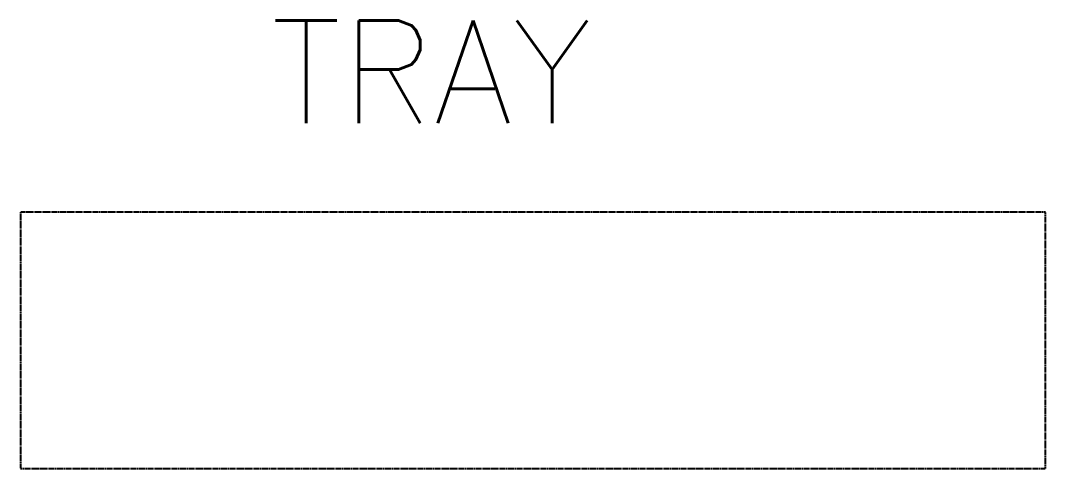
# Model space of a CAD drawing. Extents: x 0 to 160756, y 0 to 229247.
# Drawn here: x 114231 to 114831, y 228985 to 229247 of the extents above; entities that cross this region are included whole.
import ezdxf

# ---------------------------------------------------------------- set-up
doc = ezdxf.new("R2010")
doc.units = 0
doc.header["$LTSCALE"] = 10
doc.linetypes.add('XCM7P30CDA$0$HIDDEN', pattern=[0.375, 0.25, -0.125])
doc.linetypes.add('XCM7P30CDA-200K$0$HIDDEN', pattern=[0.375, 0.25, -0.125])
doc.layers.add('XCM7P30CDA$0$U-CDA-TXT-01', color=252, linetype='Continuous')
doc.layers.add('XCM7P30CDA-200K$0$U-CDA-TXT-01', color=3, linetype='Continuous')
doc.styles.add('XCM7P30CDA$0$aa-txt', font='simplex.shx', dxfattribs={"width": 0.8, "bigfont": 'chineset.shx'})
doc.styles.add('XCM7P30CDA-200K$0$aa-txt', font='simplex.shx', dxfattribs={"width": 0.8, "bigfont": 'chineset.shx'})

# ---------------------------------------------------------------- blocks, each defined once
blk = doc.blocks.new('XCM7P30CDA-200K')
at = {"color": 1, "linetype": 'XCM7P30CDA-200K$0$HIDDEN', "ltscale": 0.2}
blk.add_lwpolyline([(114230.87, 228985.03), (114830.87, 228985.03), (114830.87, 229135.03), (114230.87, 229135.03)], close=True, dxfattribs=at)
at = {"layer": 'XCM7P30CDA-200K$0$U-CDA-TXT-01', "style": 'XCM7P30CDA-200K$0$aa-txt'}
blk.add_text('TRAY', height=60, dxfattribs=at).set_placement((114377.48, 229187.09))
blk = doc.blocks.new('XCM7P30CDA')
at = {"color": 1, "linetype": 'XCM7P30CDA$0$HIDDEN', "ltscale": 0.2}
blk.add_lwpolyline([(114230.87, 228985.03), (114830.87, 228985.03), (114830.87, 229135.03), (114230.87, 229135.03)], close=True, dxfattribs=at)
at = {"layer": 'XCM7P30CDA$0$U-CDA-TXT-01', "style": 'XCM7P30CDA$0$aa-txt'}
blk.add_text('TRAY', height=60, dxfattribs=at).set_placement((114377.48, 229187.09))

msp = doc.modelspace()

# ---------------------------------------------------------------- block references
for name in ['XCM7P30CDA', 'XCM7P30CDA-200K']:
    msp.add_blockref(name, (0, 0))

doc.saveas('drawing.dxf')
